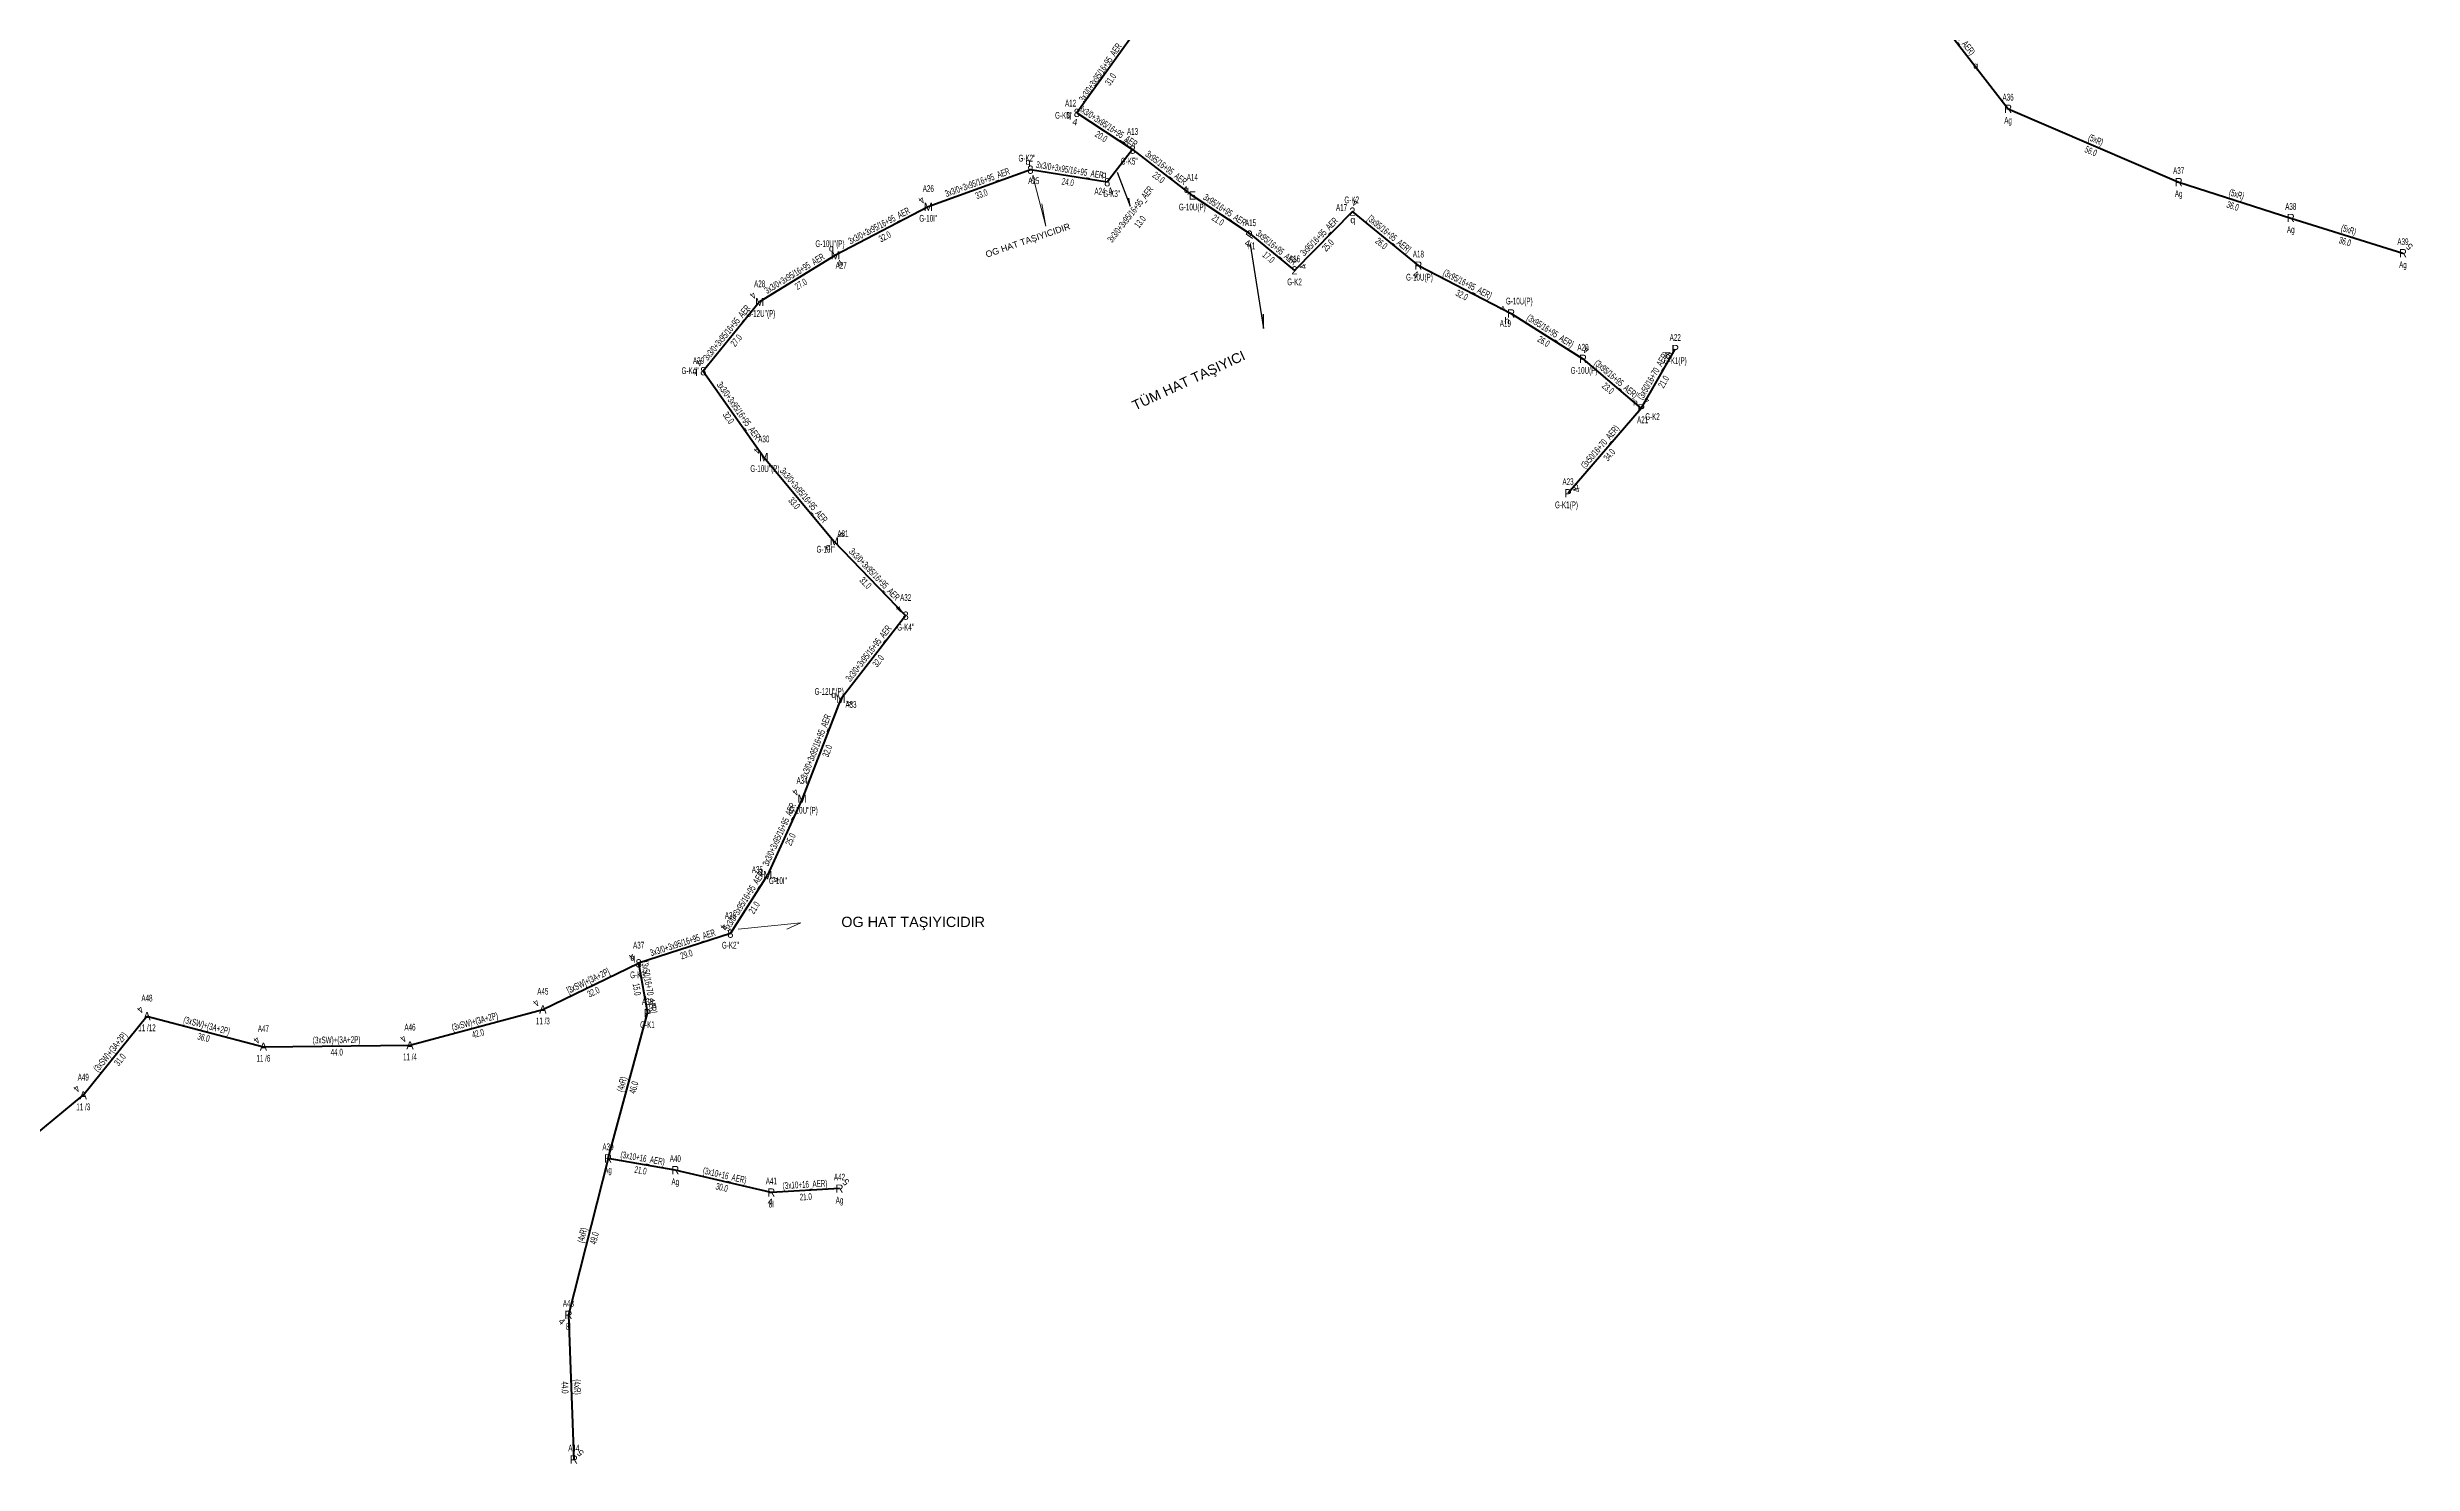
# Model space of a CAD drawing. Header units: millimetres. Extents: x 533588 to 538589, y 4082985 to 4086946.
# Drawn here: x 537044 to 537761, y 4084079 to 4084508 of the extents above; entities that cross this region are included whole.
import ezdxf
from ezdxf.enums import TextEntityAlignment as Align

# ---------------------------------------------------------------- set-up
doc = ezdxf.new("R2010")
doc.units = ezdxf.units.MM
for name, color, linetype, lineweight in [('DIREK_AG_MEVCUT', 120, 'Continuous', 25), ('DIREK_AG_YENI', 108, 'Continuous', 25), ('DIREK_OG_MEVCUT', 16, 'Continuous', 25), ('DIREK_OG_YENI', 10, 'Continuous', 25), ('HAT_AG_HAVAI_BYSK', 3, 'Continuous', 50), ('HAT_AG_HAVAI_MEVCUT', 126, 'Continuous', 50), ('HAT_AG_HAVAI_YENI', 3, 'Continuous', 50), ('HAT_OG_HAVAI_BYSK', 1, 'Continuous', 70), ('HAT_OG_HAVAI_MEVCUT', 48, 'Continuous', 70), ('HAT_OG_HAVAI_YENI', 1, 'Continuous', 70), ('KULLANICI', 1, 'Continuous', 25)]:
    doc.layers.add(name, color=color, linetype=linetype, lineweight=lineweight)
doc.styles.add('Direk', font='B_CAD')
doc.styles.get("Standard").update_dxf_attribs({"font": 'Arial'})

msp = doc.modelspace()

# ---------------------------------------------------------------- linework, layer by layer
at = {"layer": 'HAT_AG_HAVAI_BYSK'}
for p, q in [((537459.141, 4084442.336), (537439.136, 4084458.705)), ((537222.815, 4084230.904), (537225.479242, 4084215.790721))]:
    msp.add_line(p, q, dxfattribs=at)
at = {"layer": 'HAT_AG_HAVAI_MEVCUT'}
for p, q in [((537603.926107, 4084533.778366), (537637.884, 4084489.884)), ((537637.884, 4084489.884), (537689.591824, 4084467.64073)), ((537689.591824, 4084467.64073), (537723.567942, 4084456.768042)), ((537723.567942, 4084456.768042), (537757.562508, 4084446.112215)), ((537459.141, 4084442.336), (537487.243, 4084427.862)), ((537487.243, 4084427.862), (537509.031, 4084414.098)), ((537526.69, 4084399.088), (537537.003, 4084417.058)), ((537509.031, 4084414.098), (537526.69, 4084399.088)), ((537526.69, 4084399.088), (537504.505, 4084373.351)), ((537213.524645, 4084171.789335), (537225.479242, 4084215.790721)), ((537213.524645, 4084171.789335), (537201.53248, 4084124.363541)), ((537233.920586, 4084168.233119), (537213.524645, 4084171.789335)), ((537263.022682, 4084161.439875), (537233.920586, 4084168.233119)), ((537283.688034, 4084162.620592), (537263.022682, 4084161.439875)), ((537201.53248, 4084124.363541), (537203.175084, 4084080.521057))]:
    msp.add_line(p, q, dxfattribs=at)
at = {"layer": 'HAT_AG_HAVAI_YENI'}
for p, q in [((537372.525, 4084477.491), (537390.621766, 4084463.603746)), ((537408.267725, 4084451.826723), (537390.621766, 4084463.603746)), ((537439.136, 4084458.705), (537421.613, 4084440.905)), ((537408.267725, 4084451.826723), (537421.613, 4084440.905))]:
    msp.add_line(p, q, dxfattribs=at)
at = {"layer": 'HAT_OG_HAVAI_BYSK'}
msp.add_line((537193.779995, 4084216.932256), (537222.815, 4084230.904), dxfattribs=at)
at = {"layer": 'HAT_OG_HAVAI_MEVCUT'}
for p, q in [((537153.506049, 4084206.059871), (537193.779995, 4084216.932256)), ((537054.483638, 4084190.906222), (537073.789655, 4084214.868186)), ((537073.789655, 4084214.868186), (537109.079711, 4084205.635826)), ((537109.079711, 4084205.635826), (537153.506049, 4084206.059871)), ((537023.723272, 4084165.60587), (537054.483638, 4084190.906222))]:
    msp.add_line(p, q, dxfattribs=at)
at = {"layer": 'HAT_OG_HAVAI_YENI'}
for p, q in [((537373.500131, 4084513.48971), (537355.617, 4084488.618)), ((537355.617, 4084488.618), (537372.525, 4084477.491)), ((537372.525, 4084477.491), (537364.845, 4084467.614)), ((537341.563, 4084471.416), (537310.608, 4084460.191)), ((537364.845, 4084467.614), (537341.563, 4084471.416)), ((537310.608, 4084460.191), (537282.474, 4084445.464)), ((537282.474, 4084445.464), (537259.493, 4084431.325)), ((537259.493, 4084431.325), (537242.404, 4084410.361)), ((537242.404, 4084410.361), (537260.755, 4084384.326)), ((537260.755, 4084384.326), (537282.12, 4084358.778)), ((537303.743, 4084336.264), (537282.12, 4084358.778)), ((537284.127, 4084311.088), (537303.743, 4084336.264)), ((537284.127, 4084311.088), (537272.363, 4084280.798)), ((537272.363, 4084280.798), (537261.889, 4084257.658)), ((537250.623, 4084239.896), (537261.889, 4084257.658)), ((537250.623, 4084239.896), (537222.815, 4084230.904))]:
    msp.add_line(p, q, dxfattribs=at)
at = {"layer": 'KULLANICI', "linetype": 'Continuous', "lineweight": 20}
for p, q in [((537342.743141, 4084467.92523), (537346.226558, 4084454.294469)), ((537346.226558, 4084454.294469), (537345.065419, 4084461.059365)), ((537252.945171, 4084241.285024), (537271.927268, 4084243.203427)), ((537271.927268, 4084243.203427), (537267.686587, 4084241.285024))]:
    msp.add_line(p, q, dxfattribs=at)
at = {"layer": 'KULLANICI'}
for p, q in [((537367.884322, 4084470.687945), (537371.818513, 4084460.310802)), ((537371.818513, 4084460.310802), (537371.419392, 4084462.819562)), ((537408.182559, 4084448.866718), (537412.229645, 4084423.331534)), ((537412.229645, 4084423.331534), (537412.229645, 4084427.667698))]:
    msp.add_line(p, q, dxfattribs=at)

# ---------------------------------------------------------------- texts
at = {"layer": 'DIREK_AG_MEVCUT', "color": 4, "style": 'Direk'}
msp.add_text('q', height=2, dxfattribs=at).set_placement((537628.072963, 4084503.003104), align=Align.MIDDLE_CENTER)
at = {"layer": 'DIREK_AG_MEVCUT', "width": 0.53}
for s, p in [('A36', (537637.884, 4084493.384)), ('Ag', (537637.884, 4084486.384)), ('A37', (537689.591824, 4084471.14073)), ('Ag', (537689.591824, 4084464.14073)), ('A38', (537723.567942, 4084460.268042)), ('A15', (537408.267725, 4084455.326723)), ('Ag', (537723.567942, 4084453.268042)), ('K1', (537408.563049, 4084448.326723)), ('A18', (537459.141, 4084445.836)), ('A39', (537757.562508, 4084449.612215)), ('G-10U(P)', (537459.47821, 4084438.836)), ('Ag', (537757.562508, 4084442.612215)), ('G-10U(P)', (537489.716656, 4084431.597539)), ('A19', (537485.505378, 4084424.823798)), ('A20', (537509.031, 4084417.598)), ('A22', (537537.003, 4084420.558)), ('G-10U(P)', (537509.36821, 4084410.598)), ('G-K1(P)', (537537.003, 4084413.558)), ('A21', (537527.114559, 4084395.613845)), ('G-K2', (537530.098537, 4084396.584333)), ('A23', (537504.505, 4084376.851)), ('G-K1(P)', (537504.041029, 4084369.851)), ('A38', (537225.479242, 4084219.290721)), ('G-K1', (537225.479242, 4084212.290721)), ('A39', (537213.524645, 4084175.289335)), ('A40', (537233.920586, 4084171.733119)), ('Ag', (537213.524645, 4084168.289335)), ('Ag', (537233.920586, 4084164.733119)), ('A41', (537263.022682, 4084164.939875)), ('A42', (537283.688034, 4084166.120592)), ('8I', (537263.022682, 4084157.939875)), ('Ag', (537283.688034, 4084159.120592)), ('A43', (537201.53248, 4084127.863541)), ('8I', (537201.53248, 4084120.863541)), ('A44', (537203.175084, 4084084.021057))]:
    msp.add_text(s, height=2.05, dxfattribs=at).set_placement(p, align=Align.MIDDLE_CENTER)
at = {"layer": 'DIREK_AG_MEVCUT', "style": 'Direk'}
for s, p in [('R', (537637.884, 4084489.884)), ('R', (537689.591824, 4084467.64073)), ('R', (537723.567942, 4084456.768042)), ('R', (537757.562508, 4084446.112215)), ('R', (537459.141, 4084442.336)), ('R', (537487.243, 4084427.862)), ('P', (537537.003, 4084417.058)), ('R', (537509.031, 4084414.098)), ('P', (537526.69, 4084399.088)), ('P', (537504.505, 4084373.351)), ('P', (537225.479242, 4084215.790721)), ('R', (537213.524645, 4084171.789335)), ('R', (537233.920586, 4084168.233119)), ('R', (537263.022682, 4084161.439875)), ('R', (537283.688034, 4084162.620592)), ('R', (537201.53248, 4084124.363541)), ('R', (537203.175084, 4084080.521057))]:
    msp.add_text(s, height=2.5, dxfattribs=at).set_placement(p, align=Align.MIDDLE_CENTER)
msp.add_text('P', height=2.5, rotation=55.308617, dxfattribs=at).set_placement((537408.267725, 4084451.826723), align=Align.MIDDLE_CENTER)
at = {"layer": 'DIREK_AG_MEVCUT', "color": 32, "style": 'Direk'}
for s, rotation, p in [('4', 340.987997, (537407.355579, 4084449.179462)), ('5', 495.000001, (537759.542406, 4084448.092114)), ('4', 343.105816, (537458.327306, 4084439.656839)), ('4', 239.618416, (537484.827506, 4084429.278118)), ('4', 519.817874, (537509.997015, 4084416.726082)), ('4', 300.074224, (537534.579945, 4084415.65486)), ('5', 315.000001, (537535.023101, 4084415.078101)), ('4', 506.925055, (537528.21806, 4084401.434281)), ('5', 131.224358, (537506.610977, 4084375.196226)), ('4', 470.843877, (537507.12175, 4084374.347304)), ('4', 495.000001, (537227.459141, 4084217.77062)), ('4', 353.430418, (537262.702334, 4084158.658261)), ('5', 495.000001, (537285.667933, 4084164.600491)), ('4', 315.000001, (537199.552581, 4084122.383642)), ('5', 495.000001, (537205.154983, 4084082.500956))]:
    msp.add_text(s, height=2, rotation=rotation, dxfattribs=at).set_placement(p, align=Align.MIDDLE_CENTER)
at = {"layer": 'DIREK_AG_MEVCUT', "color": 40, "style": 'Direk'}
for p in [(537486.001845, 4084425.691854), (537524.922233, 4084400.855767)]:
    msp.add_text('h', height=2, dxfattribs=at).set_placement(p, align=Align.MIDDLE_CENTER)
at = {"layer": 'DIREK_AG_YENI', "width": 0.53}
for s, p in [('A14', (537390.621766, 4084469.103746)), ('G-10U(P)', (537390.621766, 4084460.103746)), ('A17', (537435.862752, 4084459.944293)), ('G-K2', (537438.945146, 4084462.254614)), ('A16', (537421.613, 4084444.405)), ('G-K2', (537421.613, 4084437.405))]:
    msp.add_text(s, height=2.05, dxfattribs=at).set_placement(p, align=Align.MIDDLE_CENTER)
at = {"layer": 'DIREK_AG_YENI', "color": 32, "style": 'Direk'}
for rotation, p in [(225.000001, (537388.641867, 4084465.583645)), (521.893054, (537440.006217, 4084461.366339)), (472.724651, (537424.195642, 4084441.986648))]:
    msp.add_text('4', height=2, rotation=rotation, dxfattribs=at).set_placement(p, align=Align.MIDDLE_CENTER)
at = {"layer": 'DIREK_AG_YENI', "color": 4, "style": 'Direk'}
for p in [(537388.853999, 4084465.371513), (537439.270225, 4084456.208606)]:
    msp.add_text('q', height=2, dxfattribs=at).set_placement(p, align=Align.MIDDLE_CENTER)
at = {"layer": 'DIREK_AG_YENI', "style": 'Direk'}
for s, p in [('E', (537390.621766, 4084463.603746)), ('2', (537439.136, 4084458.705)), ('2', (537421.613, 4084440.905))]:
    msp.add_text(s, height=2.5, dxfattribs=at).set_placement(p, align=Align.MIDDLE_CENTER)
at = {"layer": 'DIREK_OG_MEVCUT', "width": 0.53}
for s, p in [('A45', (537193.779995, 4084222.432256)), ('A48', (537073.789655, 4084220.368186)), ('11 /12', (537073.789655, 4084211.368186)), ('A47', (537109.079711, 4084211.135826)), ('A46', (537153.506049, 4084211.559871)), ('11 /3', (537193.779995, 4084213.432256)), ('11 /6', (537109.079711, 4084202.135826)), ('11 /4', (537153.506049, 4084202.559871)), ('A49', (537054.483638, 4084196.406222)), ('11 /3', (537054.483638, 4084187.406222))]:
    msp.add_text(s, height=2.05, dxfattribs=at).set_placement(p, align=Align.MIDDLE_CENTER)
at = {"layer": 'DIREK_OG_MEVCUT', "color": 32, "style": 'Direk'}
for p in [(537071.809756, 4084216.848085), (537191.800096, 4084218.912155), (537151.526149, 4084208.03977), (537107.099812, 4084207.615725), (537052.503739, 4084192.886121)]:
    msp.add_text('4', height=2, rotation=225.000001, dxfattribs=at).set_placement(p, align=Align.MIDDLE_CENTER)
at = {"layer": 'DIREK_OG_MEVCUT', "style": 'Direk'}
for p in [(537073.789655, 4084214.868186), (537193.779995, 4084216.932256), (537109.079711, 4084205.635826), (537153.506049, 4084206.059871), (537054.483638, 4084190.906222)]:
    msp.add_text('A', height=2.5, dxfattribs=at).set_placement(p, align=Align.MIDDLE_CENTER)
at = {"layer": 'DIREK_OG_YENI', "width": 0.53}
for s, p in [("G-K5''", (537351.607461, 4084487.877237)), ('A12', (537353.742878, 4084491.573955)), ('A13', (537372.525, 4084482.991)), ("G-K2''", (537340.515243, 4084474.908921)), ("G-K5''", (537371.513285, 4084473.991)), ('A26', (537310.608, 4084465.691)), ('A25', (537342.568613, 4084468.063577)), ('A24', (537362.646044, 4084464.891025)), ("G-K3''", (537366.202092, 4084464.156262)), ("G-10I''", (537310.608, 4084456.691)), ("G-10U''(P)", (537280.811698, 4084448.983682)), ('A27', (537284.202832, 4084442.420788)), ('A28', (537259.493, 4084436.825)), ("G-12U''(P)", (537259.83021, 4084427.825)), ("G-K4''", (537238.392937, 4084410.501298)), ('A29', (537240.957821, 4084413.548251)), ('A30', (537260.755, 4084389.826)), ("G-10U''(P)", (537261.09221, 4084380.826)), ('A31', (537284.726155, 4084361.114227)), ("G-10I''", (537279.462977, 4084356.396174)), ('A32', (537303.743, 4084341.764)), ("G-K4''", (537303.743, 4084332.764)), ("G-12U''(P)", (537280.581055, 4084313.291648)), ('A33', (537287.171003, 4084309.360562)), ('A34', (537272.363, 4084286.298)), ("G-10U''(P)", (537272.70021, 4084277.298)), ('A35', (537258.80935, 4084259.321057)), ("G-10I''", (537265.039681, 4084255.956586)), ('A36', (537250.623, 4084245.396)), ('A37', (537222.815, 4084236.404)), ("G-K2''", (537250.623, 4084236.396)), ("G-K3''", (537222.815, 4084227.404))]:
    msp.add_text(s, height=2.05, dxfattribs=at).set_placement(p, align=Align.MIDDLE_CENTER)
at = {"layer": 'DIREK_OG_YENI', "color": 4, "style": 'Direk'}
for p in [(537353.158604, 4084488.163811), (537340.844705, 4084473.810588), (537363.93163, 4084469.941178), (537281.23912, 4084447.637723), (537239.905528, 4084410.448391), (537280.258461, 4084357.109267), (537281.952712, 4084312.321885), (537259.68925, 4084258.845898), (537221.047233, 4084232.671767)]:
    msp.add_text('q', height=2, dxfattribs=at).set_placement(p, align=Align.MIDDLE_CENTER)
at = {"layer": 'DIREK_OG_YENI', "style": 'Direk'}
for s, p in [('8', (537355.617, 4084488.618)), ('8', (537372.525, 4084477.491)), ('8', (537341.563, 4084471.416)), ('8', (537364.845, 4084467.614)), ('M', (537310.608, 4084460.191)), ('M', (537282.474, 4084445.464)), ('M', (537259.493, 4084431.325)), ('8', (537242.404, 4084410.361)), ('M', (537260.755, 4084384.326)), ('M', (537282.12, 4084358.778)), ('8', (537303.743, 4084336.264)), ('M', (537284.127, 4084311.088)), ('M', (537272.363, 4084280.798)), ('M', (537261.889, 4084257.658)), ('8', (537250.623, 4084239.896)), ('8', (537222.815, 4084230.904))]:
    msp.add_text(s, height=2.5, dxfattribs=at).set_placement(p, align=Align.MIDDLE_CENTER)
at = {"layer": 'DIREK_OG_YENI', "color": 32, "style": 'Direk'}
for rotation, p in [(348.559414, (537355.061615, 4084485.873633)), (225.000001, (537370.545101, 4084479.470899)), (376.69745, (537342.36749, 4084468.734061)), (225.000001, (537308.628101, 4084462.170899)), (381.428996, (537365.867974, 4084465.007561)), (389.600675, (537283.857066, 4084443.029431)), (225.000001, (537257.513101, 4084433.304899)), (204.405636, (537241.247057, 4084412.9108)), (225.000001, (537258.775101, 4084386.305899)), (131.873891, (537284.204924, 4084360.646981)), (225.000001, (537301.763101, 4084338.243899)), (420.425566, (537286.562203, 4084309.706049)), (225.000001, (537270.383101, 4084282.777899)), (421.630294, (537264.35272, 4084256.327555)), (225.000001, (537248.643101, 4084241.875899)), (225.000001, (537220.835101, 4084232.883899))]:
    msp.add_text('4', height=2, rotation=rotation, dxfattribs=at).set_placement(p, align=Align.MIDDLE_CENTER)
at = {"layer": 'HAT_AG_HAVAI_BYSK', "lineweight": 30, "width": 0.53}
for s, rotation, p in [('[3x95/16+95_AER]', 320.70767, (537449.67677, 4084451.178056)), ('[3x50/16+70_AER]', 279.998813, (537224.984041, 4084223.495015))]:
    msp.add_text(s, height=2.05, rotation=rotation, dxfattribs=at).set_placement(p, align=Align.CENTER)
for s, rotation, p in [('26.0', 320.70767, (537448.600199, 4084449.862384)), ('15.0', 279.998813, (537223.309862, 4084223.199847))]:
    msp.add_text(s, height=2.05, rotation=rotation, dxfattribs=at).set_placement(p, align=Align.TOP_CENTER)
at = {"layer": 'HAT_AG_HAVAI_MEVCUT', "lineweight": 30, "width": 0.53}
for s, rotation, p in [('(3x35/16+50_AER)', 307.842381, (537621.541222, 4084512.306367)), ('(5xR)', 336.723968, (537664.073799, 4084479.543185)), ('(5xR)', 342.254823, (537706.83895, 4084463.013945)), ('(5xR)', 342.596046, (537740.819465, 4084452.251215)), ('(3x95/16+95_AER)', 332.750237, (537473.580898, 4084435.8547)), ('(3x95/16+95_AER)', 327.717176, (537498.590688, 4084421.698635)), ('(3x95/16+95_AER)', 319.637287, (537518.410822, 4084407.240675)), ('(3x50/16+70_AER)', 60.148068, (537531.109052, 4084408.496142)), ('(3x50/16+70_AER)', 49.240349, (537514.953847, 4084386.774589)), ('(4xR)', 74.800383, (537218.681678, 4084194.012883)), ('(3x10+16_AER)', 350.109395, (537223.868618, 4084170.848594)), ('(3x10+16_AER)', 346.860833, (537248.664853, 4084165.664245)), ('(3x10+16_AER)', 363.270046, (537273.306872, 4084162.878849)), ('(4xR)', 435.809544, (537206.704499, 4084148.284812)), ('(4xR)', 272.145642, (537203.203186, 4084102.474123))]:
    msp.add_text(s, height=2.05, rotation=rotation, dxfattribs=at).set_placement(p, align=Align.CENTER)
for s, rotation, p in [('56.0', 336.723968, (537663.402025, 4084477.981545)), ('36.0', 342.254823, (537706.320817, 4084461.394828)), ('36.0', 342.596046, (537740.310984, 4084450.629042)), ('32.0', 332.750237, (537472.802518, 4084434.343367)), ('26.0', 327.717176, (537497.68272, 4084420.261418)), ('23.0', 319.637287, (537517.309861, 4084405.945343)), ('21.0', 60.148068, (537532.583487, 4084407.64995)), ('34.0', 49.240349, (537516.241521, 4084385.66468)), ('46.0', 74.800383, (537220.322209, 4084193.567173)), ('21.0', 350.109395, (537223.576613, 4084169.17386)), ('30.0', 346.860833, (537248.278414, 4084164.008749)), ('21.0', 363.270046, (537273.403844, 4084161.181617)), ('49.0', 435.809544, (537208.352626, 4084147.868064)), ('44.0', 272.145642, (537201.504378, 4084102.410475))]:
    msp.add_text(s, height=2.05, rotation=rotation, dxfattribs=at).set_placement(p, align=Align.TOP_CENTER)
at = {"layer": 'HAT_AG_HAVAI_YENI', "lineweight": 30, "width": 0.53}
for rotation, p in [(322.497616, (537382.090641, 4084471.221909)), (326.280604, (537399.916603, 4084458.422236)), (405.447723, (537429.768693, 4084450.401353)), (320.703205, (537415.478531, 4084447.023787))]:
    msp.add_text('3x95/16+95_AER', height=2.05, rotation=rotation, dxfattribs=at).set_placement(p, align=Align.CENTER)
for s, rotation, p in [('23.0', 322.497616, (537381.05569, 4084469.873251)), ('21.0', 326.280604, (537398.972888, 4084457.008233)), ('17.0', 320.703205, (537414.401857, 4084445.708199)), ('25.0', 405.447723, (537430.980131, 4084449.208701))]:
    msp.add_text(s, height=2.05, rotation=rotation, dxfattribs=at).set_placement(p, align=Align.TOP_CENTER)
at = {"layer": 'HAT_OG_HAVAI_BYSK', "lineweight": 30, "width": 0.53}
msp.add_text('[3xSW]+[3A+2P]', height=2.05, rotation=25.697506, dxfattribs=at).set_placement((537207.928751, 4084224.68413), align=Align.CENTER)
msp.add_text('32.0', height=2.05, rotation=25.697506, dxfattribs=at).set_placement((537208.665905, 4084223.152267), align=Align.TOP_CENTER)
at = {"layer": 'HAT_OG_HAVAI_MEVCUT', "lineweight": 30, "width": 0.53}
for rotation, p in [(15.107479, (537173.421486, 4084212.316686)), (51.141808, (537063.47475, 4084203.42049)), (345.339217, (537091.649814, 4084211.074331)), (0.546866, (537131.284767, 4084206.69781))]:
    msp.add_text('(3xSW)+(3A+2P)', height=2.05, rotation=rotation, dxfattribs=at).set_placement(p, align=Align.CENTER)
for s, rotation, p in [('36.0', 345.339217, (537091.219551, 4084209.429681)), ('42.0', 15.107479, (537173.864558, 4084210.675441)), ('31.0', 51.141808, (537064.798542, 4084202.353918)), ('44.0', 0.546866, (537131.300992, 4084204.997887))]:
    msp.add_text(s, height=2.05, rotation=rotation, dxfattribs=at).set_placement(p, align=Align.TOP_CENTER)
at = {"layer": 'HAT_OG_HAVAI_YENI', "lineweight": 30, "width": 0.53}
for rotation, p in [(56.009921, (537363.590503, 4084500.31303, 268686.750066)), (326.651451, (537364.538271, 4084483.764541, 268686.2625)), (379.931387, (537325.795655, 4084466.602253)), (350.724138, (537353.340868, 4084470.353657, 268670.7815)), (412.135641, (537372.631993, 4084457.28042, 268682.422358)), (387.818225, (537296.159649, 4084453.528292)), (391.383126, (537270.556305, 4084439.069389)), (410.813903, (537250.289745, 4084421.38042)), (305.178386, (537252.274455, 4084397.833425)), (309.904506, (537272.089837, 4084372.097245)), (313.843546, (537293.544755, 4084348.109774)), (412.07571, (537293.264512, 4084324.19825)), (428.775119, (537277.452553, 4084296.250391)), (425.645897, (537266.351435, 4084269.57828)), (417.613257, (537255.537831, 4084249.232392)), (17.918675, (537236.457314, 4084236.20884))]:
    msp.add_text('3x3/0+3x95/16+95_AER', height=2.05, rotation=rotation, dxfattribs=at).set_placement(p, align=Align.CENTER)
for s, rotation, p in [('31.0', 56.009921, (537365.000031, 4084499.362647, 268686.750066)), ('20.0', 326.651451, (537363.603729, 4084482.344459, 268686.2625)), ('24.0', 350.724138, (537353.066848, 4084468.675887, 268670.7815)), ('33.0', 379.931387, (537326.375176, 4084465.004081)), ('32.0', 387.818225, (537296.952984, 4084452.024757)), ('13.0', 412.135641, (537373.974085, 4084456.23697, 268682.422358)), ('27.0', 391.383126, (537271.441594, 4084437.618092)), ('27.0', 410.813903, (537251.607412, 4084420.30629)), ('32.0', 305.178386, (537250.884939, 4084396.854015)), ('33.0', 309.904506, (537270.785742, 4084371.006678)), ('31.0', 313.843546, (537292.318658, 4084346.932199)), ('32.0', 412.07571, (537294.605513, 4084323.153396)), ('32.0', 428.775119, (537279.037236, 4084295.634941)), ('25.0', 425.645897, (537267.900159, 4084268.877243)), ('21.0', 417.613257, (537256.9734, 4084248.321819)), ('29.0', 17.918675, (537236.980347, 4084234.5913))]:
    msp.add_text(s, height=2.05, rotation=rotation, dxfattribs=at).set_placement(p, align=Align.TOP_CENTER)
at = {"layer": 'KULLANICI', "linetype": 'Continuous', "lineweight": 20}
msp.add_text('OG HAT TAŞIYICIDIR', height=1.929, rotation=18.9046, dxfattribs=at).set_placement((537340.7725, 4084450.0167), align=Align.MIDDLE_CENTER)
at = {"layer": 'KULLANICI'}
msp.add_text('TÜM HAT TAŞIYICI', height=2.9918, rotation=24.9048, dxfattribs=at).set_placement((537389.4974, 4084407.5524, -10.117714), align=Align.MIDDLE_CENTER)
at = {"layer": 'KULLANICI', "linetype": 'Continuous', "lineweight": 20}
msp.add_text('OG HAT TAŞIYICIDIR', height=3.117369, dxfattribs=at).set_placement((537306.014051, 4084243.458222), align=Align.MIDDLE_CENTER)

doc.saveas('drawing.dxf')
